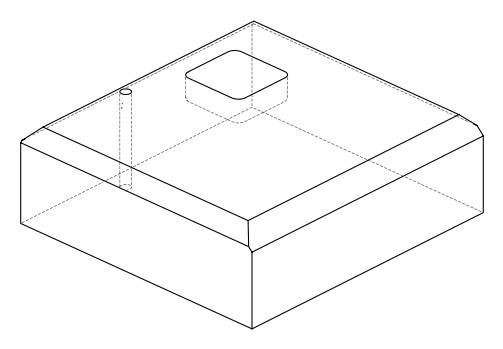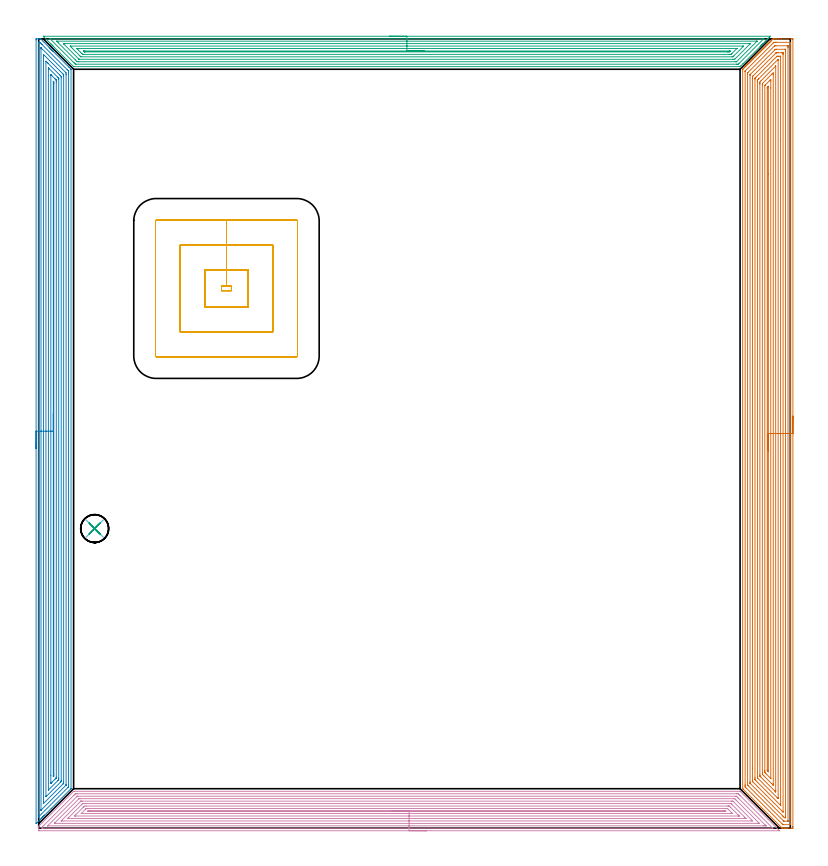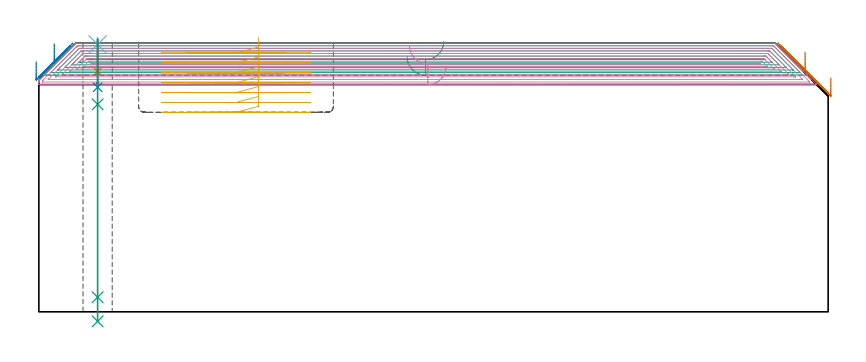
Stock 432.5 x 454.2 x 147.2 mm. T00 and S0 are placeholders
(PLAN: 9 operations, 5 tool changes, 130.7 min)
(1 AREA_MILL | FG_CHAMFER_SURFACE | UGT0205_001 | 38.99 min | 189452 mm3)
(2 AREA_MILL_1 | FG_CHAMFER_SURFACE_1 | UGT0205_001 | 27.98 min | 91527 mm3)
(3 AREA_MILL_2 | FG_CHAMFER_SURFACE_2 | UGT0205_001 | 22.68 min | 60557 mm3)
(4 AREA_MILL_3 | FG_CHAMFER_SURFACE_3 | UGT0205_001 | 29.43 min | 103105 mm3)
(5 MILL_RECTANGULAR_POCKET | POCKET_RECTANGULAR_STRAIGHT | NXT0201_007 | Follow Part, ap 6.25, ae 75% | 10.65 min | 412203 mm3)
(6 SPOT_DRILL | STEP1HOLE | NXT0321_9005460120000 | 0.03 min | 5 mm3)
(7 DRILL_BLIND_HOLE_INTO_CENTER | STEP1HOLE | UGT0301_217 | 0.07 min | 1112 mm3)
(8 DRILL_TO_ENLARGE_BLIND_HOLE | STEP1HOLE | NXT0301_111 | 0.11 min | 3477 mm3)
(9 GUN_DRILL_THROUGH_HOLE | STEP1HOLE | UGT0307_013 | 0.82 min | 24958 mm3)
(TOOL UGT0205_001 | Chamfer Mill 20 x 3 x 45 deg. | D20 FL50 Z2)
(TOOL NXT0201_007 | ENDMILL 25mm [R216.25-25050GCK54P 1620] | D25 R3 FL54 Z5)
(TOOL NXT0321_9005460120000 | NC Spot Drill, 142deg, 12mm, Carbide, Uncoated | D12 PA142 FL30 Z2)
(TOOL UGT0301_217 | Twist Drill 10.4 mm | D10.4 PA118 FL82 Z2)
(TOOL NXT0301_111 | Carbide Drill 16.1mm [860.1-1610-050A1-PM 4234] | D16.1 PA147 FL73 Z2)
(TOOL UGT0307_013 | Gun Drill 16 mm | D16 PA130 FL24 Z1)
(OP 1 AREA_MILL)
G17 G21 G94 G90
T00 M6
G54
G17 G0 G90 X434. Y237.1 S1061 M3
G43 Z157.2 H0
Z128.3
G94 G1 Y237.062 Z127.428 F250.
Y236.948 Z126.564
Y236.759 Z125.712
Y236.497 Z124.88
Y236.163 Z124.074
Y235.76 Z123.3
Y235.292 Z122.564
Y234.76 Z121.872
Y234.171 Z121.229
Y233.528 Z120.64
Y232.836 Z120.109
Y232.1 Z119.64
Y231.326 Z119.237
Y230.52 Z118.903
Y229.688 Z118.641
Y228.836 Z118.452
Y227.972 Z118.338
Y227.1 Z118.3
Y0.901
X433.999 Y0.619 Z118.301
X433.993 Y0.014 Z118.304
X433.991 Y0.007 Z118.305
X433.389 Y0. Z118.907
X430.711 Z121.584
X430.162 Z122.135
X429.818 Z122.478
X429.269 Z123.027
X428.925 Z123.37
X427.826 Y0.001 Z124.473
X427.809 Y0.003 Z124.49
X427.801 Y0.006 Z124.497
X427.776 Y0.023 Z124.522
X427.586 Y0.213 Z124.71
X427.478 Y0.321 Z124.82
X427.264 Y0.535 Z125.035
X405.3 Y22.5 Z146.999
X405.216 Y22.586 Z147.084
X405.104 Y22.705 Z147.19
X405.1 Y22.954 Z147.2
X405.101 Y436.607 Z147.199
X405.1 Y436.641 Z147.198
X405.107 Y436.697 Z147.187
X405.124 Y436.725 Z147.17
X405.136 Y436.738 Z147.16
X405.264 Y436.865 Z147.035
X405.899 Y437.5 Z146.4
X406.009 Y437.61 Z146.287
X406.118 Y437.718 Z146.182
X406.197 Y437.797 Z146.102
X406.306 Y437.908 Z145.99
X406.415 Y438.015 Z145.885
X406.495 Y438.095 Z145.805
X406.604 Y438.206 Z145.692
X406.713 Y438.313 Z145.587
X406.793 Y438.393 Z145.507
X406.901 Y438.503 Z145.395
X407.01 Y438.61 Z145.29
X407.091 Y438.691 Z145.209
X407.199 Y438.801 Z145.097
X407.307 Y438.908 Z144.992
X407.388 Y438.989 Z144.911
X407.497 Y439.098 Z144.799
X407.605 Y439.205 Z144.695
X407.686 Y439.286 Z144.613
X407.794 Y439.396 Z144.502
X407.902 Y439.502 Z144.397
X407.984 Y439.584 Z144.316
X408.092 Y439.694 Z144.204
X408.2 Y439.8 Z144.1
X408.282 Y439.882 Z144.018
X408.389 Y439.991 Z143.907
X408.497 Y440.097 Z143.803
X408.58 Y440.18 Z143.72
X408.687 Y440.289 Z143.609
X408.794 Y440.395 Z143.505
X408.877 Y440.478 Z143.422
X408.985 Y440.587 Z143.311
X409.092 Y440.692 Z143.208
X409.175 Y440.775 Z143.124
X409.282 Y440.884 Z143.014
X409.389 Y440.989 Z142.91
X409.473 Y441.073 Z142.827
X409.58 Y441.182 Z142.716
X409.687 Y441.287 Z142.613
X409.771 Y441.371 Z142.529
X409.878 Y441.479 Z142.418
X409.984 Y441.584 Z142.315
X410.069 Y441.669 Z142.231
X410.175 Y441.777 Z142.121
X410.282 Y441.882 Z142.018
X410.366 Y441.967 Z141.933
X410.473 Y442.075 Z141.823
X410.579 Y442.179 Z141.721
X410.664 Y442.264 Z141.635
X410.77 Y442.372 Z141.526
X410.876 Y442.477 Z141.423
X410.962 Y442.562 Z141.338
X411.068 Y442.67 Z141.228
X411.174 Y442.774 Z141.126
X411.26 Y442.86 Z141.04
X411.366 Y442.967 Z140.93
X411.471 Y443.071 Z140.828
X411.558 Y443.158 Z140.742
X411.663 Y443.265 Z140.633
X411.769 Y443.369 Z140.531
X411.855 Y443.456 Z140.444
X411.961 Y443.563 Z140.335
X412.066 Y443.666 Z140.233
X412.153 Y443.753 Z140.146
X412.258 Y443.86 Z140.038
X412.364 Y443.964 Z139.936
X412.451 Y444.051 Z139.849
X412.556 Y444.158 Z139.74
X412.661 Y444.261 Z139.639
X412.749 Y444.349 Z139.551
X412.854 Y444.456 Z139.442
X412.958 Y444.559 Z139.341
X413.047 Y444.647 Z139.253
X413.151 Y444.753 Z139.145
X413.256 Y444.856 Z139.044
X413.344 Y444.945 Z138.955
X413.449 Y445.051 Z138.847
X413.553 Y445.153 Z138.746
X413.642 Y445.242 Z138.657
X413.747 Y445.348 Z138.55
X413.851 Y445.451 Z138.449
X413.94 Y445.54 Z138.359
X414.044 Y445.646 Z138.252
X414.148 Y445.748 Z138.151
X414.238 Y445.838 Z138.062
X414.342 Y445.944 Z137.954
X414.446 Y446.046 Z137.854
X414.536 Y446.136 Z137.764
X414.639 Y446.241 Z137.657
X414.743 Y446.343 Z137.557
X414.833 Y446.434 Z137.466
X414.937 Y446.539 Z137.359
X415.04 Y446.641 Z137.259
X415.131 Y446.731 Z137.168
X415.235 Y446.836 Z137.061
X415.338 Y446.938 Z136.962
X415.429 Y447.029 Z136.87
X415.532 Y447.134 Z136.764
X415.635 Y447.235 Z136.664
X415.727 Y447.327 Z136.573
X415.83 Y447.432 Z136.466
X415.933 Y447.533 Z136.367
X416.025 Y447.625 Z136.275
X416.127 Y447.729 Z136.169
X416.23 Y447.83 Z136.069
X416.323 Y447.923 Z135.977
X416.425 Y448.027 Z135.871
X416.527 Y448.128 Z135.772
X416.62 Y448.22 Z135.679
X416.723 Y448.325 Z135.573
X416.825 Y448.425 Z135.475
X416.918 Y448.518 Z135.381
X417.02 Y448.622 Z135.276
X417.122 Y448.723 Z135.177
X417.216 Y448.816 Z135.084
X417.318 Y448.92 Z134.978
X417.42 Y449.02 Z134.88
X417.514 Y449.114 Z134.786
X417.616 Y449.217 Z134.681
X417.717 Y449.317 Z134.582
X417.812 Y449.412 Z134.488
X417.913 Y449.515 Z134.383
X418.015 Y449.615 Z134.285
X418.109 Y449.71 Z134.19
X418.211 Y449.813 Z134.085
X418.312 Y449.912 Z133.987
X418.407 Y450.007 Z133.892
X418.508 Y450.11 Z133.788
X418.609 Y450.21 Z133.69
X418.705 Y450.305 Z133.595
X418.806 Y450.408 Z133.49
X418.907 Y450.507 Z133.393
X419.003 Y450.603 Z133.297
X419.104 Y450.705 Z133.192
X419.204 Y450.805 Z133.095
X419.301 Y450.901 Z132.999
X419.401 Y451.003 Z132.895
X419.502 Y451.102 Z132.798
X419.598 Y451.199 Z132.701
X419.699 Y451.301 Z132.597
X419.799 Y451.399 Z132.5
X419.896 Y451.496 Z132.403
X419.996 Y451.598 Z132.3
X420.097 Y451.697 Z132.203
X420.194 Y451.794 Z132.106
X420.294 Y451.896 Z132.002
X420.394 Y451.994 Z131.905
X420.492 Y452.092 Z131.808
X420.592 Y452.193 Z131.704
X420.691 Y452.292 Z131.608
X420.79 Y452.39 Z131.51
X420.889 Y452.491 Z131.407
X420.989 Y452.589 Z131.311
X421.087 Y452.688 Z131.212
X421.187 Y452.789 Z131.109
X421.286 Y452.886 Z131.013
X421.385 Y452.985 Z130.914
X421.484 Y453.086 Z130.812
X421.584 Y453.184 Z130.716
X421.683 Y453.283 Z130.616
X421.782 Y453.384 Z130.514
X422.229 Y453.829 Z130.071
X422.379 Y453.979 Z129.921
X422.579 Y454.177 Z129.719
X422.608 Y454.197 Z129.689
X422.675 Y454.199 Z129.623
X422.71 Y454.2 Z129.589
X422.955 Z129.345
X423.772 Z128.528
X424.461 Z127.835
X425.698 Z126.599
X427.139 Z125.157
X433.389 Z118.908
X433.666 Y454.198 Z118.632
X433.992 Y454.19 Z118.306
X433.999 Y453.864 Z118.299
X434. Y227.1 Z118.3
X432.586 Z119.714
Y2.316
X432.584 Y2.227 Z119.716
X432.58 Y2.048 Z119.72
X432.578 Y2.008 Z119.722
X432.571 Y2.006 Z119.729
X432.547 Y2.003 Z119.753
X432.496 Y2.001 Z119.804
X428.437 Y2. Z123.863
X428.336 Y2.002 Z123.964
X428.286 Y2.006 Z124.014
X428.262 Y2.01 Z124.038
X428.224 Y2.038 Z124.076
X428.032 Y2.222 Z124.268
X427.844 Y2.406 Z124.456
X407.296 Y22.954 Z145.004
X406.604 Y23.658 Z145.696
X406.521 Y23.763 Z145.779
X406.518 Y23.848 Z145.782
X406.516 Y23.936 Z145.784
X406.514 Y24.741 Z145.786
Y24.831
X406.516 Y435.31 Z145.784
X406.517 Y435.511 Z145.783
X406.52 Y435.611 Z145.78
X406.522 Y435.657 Z145.778
X406.565 Y435.713 Z145.735
X406.583 Y435.733 Z145.717
X406.604 Y435.754 Z145.696
X422.675 Y451.825 Z129.625
X422.965 Y452.107 Z129.335
X423.047 Y452.185 Z129.253
X423.169 Y452.193 Z129.131
X423.568 Y452.198 Z128.732
X424.055 Y452.2 Z128.245
X424.461 Z127.839
X432.092 Y452.199 Z120.208
X432.496 Y452.192 Z119.804
X432.553 Y452.19 Z119.747
X432.579 Y452.175 Z119.721
X432.585 Y451.794 Z119.715
X432.586 Y227.1 Z119.714
X431.171 Z121.129
Y4.193
X431.17 Y4.077 Z121.13
X431.167 Y4.021 Z121.133
X431.166 Y4.014 Z121.134
X431.149 Y4.01 Z121.151
X431.095 Y4.005 Z121.205
X430.903 Y4.001 Z121.397
X429.116 Z123.184
X428.925 Y4.004 Z123.375
X428.733 Y4.01 Z123.567
X428.692 Y4.019 Z123.608
X428.666 Y4.041 Z123.634
X428.612 Y4.09 Z123.688
X428.507 Y4.193 Z123.793
X408.389 Y24.311 Z143.911
X407.964 Y24.741 Z144.336
X407.936 Y24.775 Z144.364
X407.933 Y24.8 Z144.367
X407.931 Y24.857 Z144.369
X407.929 Y24.972 Z144.371
Y25.202
X407.93 Y433.926 Z144.37
X407.931 Y434.384 Z144.369
X407.935 Y434.602 Z144.365
X407.936 Y434.625 Z144.364
X407.952 Y434.644 Z144.348
X407.995 Y434.692 Z144.305
X408.119 Y434.819 Z144.181
X423.308 Y450.007 Z128.992
X423.441 Y450.134 Z128.859
X423.484 Y450.173 Z128.816
X423.521 Y450.19 Z128.779
X423.568 Y450.192 Z128.732
X424.269 Y450.199 Z128.031
X430.903 Z121.397
X431.031 Y450.198 Z121.269
X431.134 Y450.193 Z121.166
X431.163 Y450.19 Z121.137
X431.165 Y450.184 Z121.135
X431.168 Y450.161 Z121.132
X431.17 Y450.007 Z121.13
X431.171 Y449.546 Z121.129
Y449.114
Y227.1
X429.757 Z122.543
Y6.873
X429.755 Y6.042 Z122.545
X429.753 Y6.015 Z122.547
X429.751 Y6.01 Z122.549
X429.742 Y6.006 Z122.558
X429.688 Y6.003 Z122.612
X429.579 Z122.721
X429.361 Y6.009 Z122.939
X429.143 Y6.017 Z123.157
X428.925 Y6.231 Z123.375
X428.276 Y6.873 Z124.024
X428.032 Y7.117 Z124.268
X409.515 Y25.635 Z142.785
X409.422 Y25.733 Z142.878
X409.366 Y25.795 Z142.934
X409.349 Y25.821 Z142.951
X409.348 Y25.844 Z142.952
X409.345 Y26.051 Z142.955
X409.343 Y26.468 Z142.957
Y26.528
X409.344 Y433.032 Z142.956
X409.348 Y433.448 Z142.952
X409.351 Y433.551 Z142.949
X409.356 Y433.595 Z142.944
X409.382 Y433.625 Z142.918
X409.48 Y433.728 Z142.82
X409.675 Y433.926 Z142.625
X423.568 Y447.819 Z128.732
X423.77 Y448.018 Z128.53
X423.869 Y448.114 Z128.431
X423.931 Y448.171 Z128.369
X423.971 Y448.19 Z128.329
X424.481 Y448.2 Z127.819
X429.37 Y448.199 Z122.93
X429.583 Y448.198 Z122.717
X429.689 Y448.194 Z122.611
X429.74 Y448.19 Z122.56
X429.751 Y448.182 Z122.549
X429.757 Y447.327 Z122.543
Y227.1
X428.343 Z123.957
X428.342 Y9.553 Z123.958
X428.341 Y9.371 Z123.959
X428.34 Y9.319 Z123.96
X428.337 Y9.281 Z123.963
X428.254 Y9.356 Z124.046
X428.045 Y9.553 Z124.255
X428.032 Y9.566 Z124.268
X411.07 Y26.528 Z141.23
X410.847 Y26.756 Z141.453
X410.793 Y26.813 Z141.507
X410.768 Y26.841 Z141.532
X410.764 Y26.903 Z141.536
X410.761 Y27.11 Z141.539
X410.758 Y27.421 Z141.542
X410.757 Y34.611 Z141.543
X410.758 Y431.556 Z141.542
X410.76 Y432.139 Z141.54
X410.762 Y432.445 Z141.538
X410.765 Y432.548 Z141.535
X410.829 Y432.619 Z141.471
X411.068 Y432.868 Z141.232
X411.149 Y432.951 Z141.151
X424.1 Y445.901 Z128.2
X424.221 Y446.02 Z128.079
X424.319 Y446.113 Z127.981
X424.383 Y446.173 Z127.917
X424.461 Y446.19 Z127.839
X424.698 Y446.196 Z127.602
X425.353 Y446.199 Z126.947
X425.587 Y446.2 Z126.713
X427.373 Z124.927
X428.032 Y446.198 Z124.268
X428.269 Y446.196 Z124.031
X428.326 Y446.19 Z123.974
X428.336 Y446.174 Z123.964
X428.338 Y446.127 Z123.962
X428.342 Y445.54 Z123.958
X428.343 Y445.229 Z123.957
Y227.1
X426.929 Z125.371
Y14.02
X426.927 Y13.339 Z125.373
X426.926 Y13.127 Z125.374
X426.922 Z125.378
X412.627 Y27.421 Z139.673
X412.4 Y27.654 Z139.9
X412.25 Y27.809 Z140.05
X412.178 Y27.896 Z140.122
X412.176 Y27.934 Z140.124
X412.173 Y28.103 Z140.127
X412.172 Y28.315 Z140.128
X412.171 Y28.998 Z140.129
X412.172 Y431.034 Z140.128
X412.174 Y431.246 Z140.126
X412.176 Y431.416 Z140.124
X412.179 Y431.499 Z140.121
X412.191 Y431.532 Z140.109
X412.217 Y431.56 Z140.083
X412.375 Y431.724 Z139.925
X412.787 Y432.139 Z139.513
X424.461 Y443.813 Z127.839
X424.74 Y444.087 Z127.56
X424.821 Y444.162 Z127.479
X424.853 Y444.19 Z127.447
X424.912 Y444.195 Z127.388
X425.353 Y444.199 Z126.947
X425.8 Y444.2 Z126.5
X426.246 Z126.054
X426.695 Y444.198 Z125.605
X426.879 Y444.192 Z125.421
X426.918 Y444.19 Z125.382
X426.922 Y444.124 Z125.378
X426.926 Y443.966 Z125.374
X426.928 Y443.753 Z125.372
X426.929 Y395.827 Z125.371
Y227.1
X425.515 Z126.785
X425.514 Y17.594 Z126.786
X425.513 Y17.435 Z126.787
X425.508 Y17.272 Z126.792
X425.497 Y17.012 Z126.803
X425.353 Y17.151 Z126.947
X424.904 Y17.594 Z127.396
X413.747 Y28.751 Z138.553
X413.633 Y28.867 Z138.667
X413.606 Y28.898 Z138.694
X413.596 Y28.913 Z138.704
X413.592 Y28.941 Z138.708
X413.588 Y29.047 Z138.712
X413.586 Y29.208 Z138.714
X413.585 Y29.369 Z138.715
X413.587 Y429.459 Z138.713
Y429.618
X413.593 Y430.352 Z138.707
X413.604 Y430.495 Z138.696
X413.747 Y430.643 Z138.553
X414.045 Y430.946 Z138.255
X414.343 Y431.246 Z137.957
X425.064 Y441.967 Z127.236
X425.21 Y442.11 Z127.09
X425.259 Y442.155 Z127.041
X425.298 Y442.189 Z127.002
X425.353 Y442.193 Z126.947
X425.431 Y442.195 Z126.869
X425.493 Y442.192 Z126.807
X425.507 Y442.19 Z126.793
X425.509 Y442.172 Z126.791
X425.512 Y442.128 Z126.788
X425.514 Y441.967 Z126.786
X425.515 Y441.805 Z126.785
Y227.1
X424.1 Z128.2
Y21.528
X424.099 Y21.168 Z128.201
X424.096 Y20.892 Z128.204
X424.094 Y20.867 Z128.206
X424.093 Y20.866 Z128.207
X424.071 Y20.884 Z128.229
X423.973 Y20.977 Z128.327
X423.779 Y21.168 Z128.521
X423.568 Y21.379 Z128.732
X415.532 Y29.415 Z136.768
X415.191 Y29.762 Z137.109
X415.021 Y29.937 Z137.279
X415.006 Y29.957 Z137.294
X415.004 Y29.98 Z137.296
X415.001 Y30.026 Z137.299
X415. Y30.102 Z137.3
Y30.635
X415.001 Y428.204 Z137.299
X415.002 Y428.565 Z137.298
X415.006 Y429.092 Z137.294
X415.012 Y429.459 Z137.288
X415.715 Y430.169 Z136.585
X424.019 Y438.472 Z128.281
X424.058 Y438.509 Z128.242
X424.084 Y438.529 Z128.216
X424.095 Y438.536 Z128.205
X424.096 Y438.53 Z128.204
X424.099 Y438.476 Z128.201
X424.1 Y438.393 Z128.2
Y438.15
Y227.1
X422.686 Z129.614
Y25.635
X422.682 Y24.741 Z129.618
X422.68 Y24.736 Z129.62
X422.675 Y24.732 Z129.625
X422.659 Y24.741 Z129.641
X421.782 Y25.614 Z130.518
X417.294 Y30.102 Z135.006
X416.425 Y30.983 Z135.875
X416.418 Y30.995 Z135.882
X416.416 Y31.004 Z135.884
X416.414 Y31.889 Z135.886
X416.415 Y427.682 Z135.885
X416.425 Y428.417 Z135.875
X416.496 Y428.494 Z135.804
X416.563 Y428.565 Z135.737
X421.922 Y433.926 Z130.378
X422.301 Y434.3 Z129.999
X422.675 Y434.667 Z129.625
X422.686 Y433.915 Z129.614
Y227.1
X421.272 Z131.028
Y28.826
X421.271 Y28.698 Z131.029
X421.268 Y28.597 Z131.032
X421.267 Y28.593 Z131.033
X421.26 Y28.597 Z131.04
X421.214 Y28.636 Z131.086
X421.142 Y28.706 Z131.158
X418.85 Y30.995 Z133.45
X418.211 Y31.636 Z134.089
X417.961 Y31.889 Z134.339
X417.877 Y31.981 Z134.423
X417.835 Y32.037 Z134.465
X417.833 Y32.081 Z134.467
X417.83 Y32.269 Z134.47
X417.828 Y32.782 Z134.472
Y33.165
X417.829 Y427.16 Z134.471
X417.831 Y427.288 Z134.469
X417.834 Y427.352 Z134.466
X417.836 Y427.379 Z134.464
X418.164 Y427.719 Z134.136
X420.798 Y430.352 Z131.502
X420.845 Y430.396 Z131.455
X420.889 Y430.433 Z131.411
X421.265 Y430.719 Z131.035
X421.269 Y430.352 Z131.031
X421.271 Y429.97 Z131.029
X421.272 Y425.92 Z131.028
Y227.1
X419.858 Z132.442
X419.857 Y32.782 Z132.443
X419.855 Y32.534 Z132.445
X419.853 Y32.474 Z132.447
X419.852 Y32.458 Z132.448
X419.838 Y32.469 Z132.462
X419.78 Y32.522 Z132.52
X419.514 Y32.782 Z132.786
X419.407 Y32.892 Z132.893
X419.283 Y33.024 Z133.017
X419.249 Y33.064 Z133.051
X419.247 Y33.081 Z133.053
X419.245 Y33.122 Z133.055
X419.242 Y33.463 Z133.058
Y33.537
X419.243 Y425.885 Z133.057
X419.244 Y425.985 Z133.056
X419.25 Y426.311 Z133.05
X419.254 Y426.347 Z133.046
X419.28 Y426.377 Z133.02
X419.325 Y426.427 Z132.975
X419.389 Y426.493 Z132.911
X419.674 Y426.779 Z132.626
X419.727 Y426.83 Z132.573
X419.839 Y426.936 Z132.461
X419.847 Y426.941 Z132.453
X419.851 Y426.924 Z132.449
X419.855 Y426.779 Z132.445
X419.857 Y426.585 Z132.443
X419.858 Y376.293 Z132.442
Y227.1
Y226.228 Z132.48
Y225.364 Z132.594
Y224.512 Z132.783
Y223.68 Z133.045
Y222.874 Z133.379
Y222.1 Z133.782
Y221.364 Z134.251
Y220.672 Z134.782
Y220.029 Z135.371
Y219.44 Z136.014
Y218.908 Z136.706
Y218.44 Z137.442
Y218.037 Z138.216
Y217.703 Z139.022
Y217.441 Z139.854
Y217.252 Z140.706
Y217.138 Z141.571
Y217.1 Z142.442
G0 Z157.2
M5
M2
(OP 2 AREA_MILL_1)
G17 G21 G94 G90
T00 M6
G54
G17 G0 G90 X-1.5 Y218.4 S1061 M3
G43 Z157.2 H0
Z137.1
G94 G1 Y218.438 Z136.228 F250.
Y218.552 Z135.364
Y218.741 Z134.512
Y219.003 Z133.68
Y219.337 Z132.874
Y219.74 Z132.1
Y220.208 Z131.364
Y220.74 Z130.672
Y221.329 Z130.029
Y221.972 Z129.44
Y222.664 Z128.908
Y223.4 Z128.44
Y224.174 Z128.037
Y224.98 Z127.703
Y225.812 Z127.441
Y226.664 Z127.252
Y227.528 Z127.138
Y228.4 Z127.1
Y453.579
X-1.498 Y453.825 Z127.102
X-1.491 Y454.197 Z127.105
X-1.444 Y454.2 Z127.152
X-0.226 Z128.369
X0.726 Z129.326
X1.091 Y454.196 Z129.69
X1.098 Y454.194 Z129.697
X1.124 Y454.175 Z129.723
X1.2 Y454.101 Z129.799
X2.615 Y452.685 Z131.214
X5.991 Y449.309 Z134.591
X6.19 Y449.111 Z134.788
X6.356 Y448.947 Z134.951
X6.516 Y448.785 Z135.114
X6.637 Y448.664 Z135.235
X6.795 Y448.508 Z135.39
X6.947 Y448.354 Z135.545
X7.084 Y448.218 Z135.681
X7.234 Y448.069 Z135.829
X7.378 Y447.923 Z135.976
X7.53 Y447.771 Z136.128
X7.672 Y447.63 Z136.268
X7.809 Y447.492 Z136.407
X7.977 Y447.324 Z136.575
X8.111 Y447.191 Z136.707
X8.241 Y447.061 Z136.838
X17.326 Y437.975 Z145.924
X18.253 Y437.048 Z146.851
X18.535 Y436.764 Z147.132
X18.596 Y436.694 Z147.189
X18.6 Y436.601 Z147.2
Y22.88
X18.599 Y22.706 Z147.187
X18.338 Y22.437 Z146.936
X7.164 Y11.263 Z135.762
X3.421 Y7.52 Z132.019
X3.285 Y7.383 Z131.88
X3.143 Y7.242 Z131.741
X2.99 Y7.089 Z131.588
X2.846 Y6.944 Z131.441
X2.696 Y6.795 Z131.294
X2.559 Y6.658 Z131.157
X2.407 Y6.505 Z131.002
X2.25 Y6.349 Z130.847
X2.128 Y6.227 Z130.726
X1.968 Y6.066 Z130.563
X1.803 Y5.902 Z130.401
X1.53 Y5.629 Z130.128
X1.357 Y5.455 Z129.953
X0.791 Y4.891 Z129.391
X0.463 Y4.561 Z129.059
X-0.154 Y3.946 Z128.445
X-0.878 Y3.221 Z127.72
X-1.092 Y3.008 Z127.508
X-1.143 Y2.957 Z127.457
X-1.329 Y2.774 Z127.271
X-1.493 Y2.619 Z127.106
X-1.5 Y2.774 Z127.1
Y228.4
X-0.086 Z128.514
X-0.085 Y451.649 Z128.515
X-0.079 Y452.183 Z128.521
X-0.059 Y452.19 Z128.541
X0.011 Y452.195 Z128.611
X0.118 Y452.198 Z128.718
X0.253 Z128.853
X0.652 Y452.189 Z129.252
X1.056 Y451.792 Z129.656
X1.53 Y451.32 Z130.13
X1.952 Y450.898 Z130.552
X16.448 Y436.402 Z145.048
X17.134 Y435.708 Z145.734
X17.179 Y435.656 Z145.779
X17.181 Y435.613 Z145.781
X17.184 Y435.52 Z145.784
X17.185 Y435.332 Z145.785
X17.186 Y434.956 Z145.786
X17.185 Y24.667 Z145.785
X17.181 Y23.92 Z145.781
X17.179 Y23.773 Z145.779
X17.171 Y23.732 Z145.771
X17.133 Y23.69 Z145.733
X17.065 Y23.618 Z145.665
X16.962 Y23.512 Z145.562
X16.832 Y23.382 Z145.432
X0.091 Y6.642 Z128.691
X0.007 Y6.559 Z128.607
X-0.075 Y6.482 Z128.525
X-0.078 Z128.522
X-0.08 Y6.487 Z128.52
X-0.083 Y6.541 Z128.517
X-0.085 Y6.653 Z128.515
X-0.086 Y228.4 Z128.514
X1.328 Z129.928
X1.329 Y448.422 Z129.929
X1.331 Y448.627 Z129.931
X1.335 Y449.035 Z129.935
X1.339 Y449.053 Z129.939
X1.349 Y449.045 Z129.949
X1.381 Y449.017 Z129.981
X1.438 Y448.962 Z130.038
X1.53 Y448.871 Z130.13
X15.586 Y434.814 Z144.186
X15.764 Y434.617 Z144.364
X15.77 Y433.921 Z144.37
X15.771 Y433.716 Z144.371
Y25.011
X15.77 Y24.839 Z144.37
X15.767 Y24.797 Z144.367
X15.765 Y24.779 Z144.365
X15.751 Y24.762 Z144.351
X15.667 Y24.667 Z144.267
X1.451 Y10.45 Z130.051
X1.369 Y10.37 Z129.969
X1.351 Y10.358 Z129.951
X1.335 Y10.349 Z129.935
X1.332 Y10.37 Z129.932
X1.33 Y10.397 Z129.93
X1.329 Y10.574 Z129.929
X1.328 Y228.4 Z129.928
X2.743 Z131.343
Y444.301
X2.745 Y444.643 Z131.345
X2.75 Y445.188 Z131.35
X3.285 Y444.666 Z131.885
X3.308 Y444.643 Z131.908
X13.815 Y434.136 Z142.415
X14.029 Y433.921 Z142.629
X14.25 Y433.689 Z142.85
X14.35 Y433.571 Z142.95
X14.353 Y433.506 Z142.953
X14.356 Y433.37 Z142.956
X14.357 Y433.027 Z142.957
Y432.475
Y26.796
X14.356 Y26.454 Z142.956
X14.353 Y25.906 Z142.953
X14.35 Y25.821 Z142.95
X14.303 Y25.764 Z142.903
X14.11 Y25.56 Z142.71
X13.962 Y25.411 Z142.562
X13.815 Y25.264 Z142.415
X2.826 Y14.276 Z131.426
X2.785 Y14.238 Z131.385
X2.755 Y14.214 Z131.355
X2.75 Y14.213 Z131.35
X2.747 Y14.233 Z131.347
X2.744 Y14.332 Z131.344
X2.743 Y14.496 Z131.343
Y14.837
Y228.4
X4.157 Z132.757
Y441.069
X4.162 Y441.328 Z132.762
X4.429 Y441.069 Z133.029
X5.04 Y440.462 Z133.64
X5.327 Y440.175 Z133.927
X12.06 Y433.441 Z140.66
X12.473 Y433.027 Z141.073
X12.938 Y432.552 Z141.538
X12.943 Y432.128 Z141.543
Y27.347
X12.938 Y26.848 Z141.538
X12.746 Y26.649 Z141.346
X12.555 Y26.454 Z141.155
X4.513 Y18.412 Z133.113
X4.334 Y18.237 Z132.934
X4.162 Y18.072 Z132.762
X4.157 Y18.417 Z132.757
Y228.4
X5.571 Z134.171
Y436.954
X5.573 Y437.306 Z134.173
X5.575 Y437.407 Z134.175
X5.577 Y437.454 Z134.177
X5.603 Y437.438 Z134.203
X5.742 Y437.305 Z134.342
X5.917 Y437.134 Z134.517
X10.919 Y432.133 Z139.519
X11.183 Y431.866 Z139.783
X11.49 Y431.55 Z140.09
X11.522 Y431.509 Z140.122
X11.525 Y431.451 Z140.125
X11.528 Y431.357 Z140.128
X11.529 Y431.24 Z140.129
Y430.887
X11.528 Y28.783 Z140.128
X11.526 Y28.241 Z140.126
X11.523 Y27.895 Z140.123
X11.183 Y27.534 Z139.783
X11.092 Y27.44 Z139.692
X11. Y27.347 Z139.6
X5.613 Y21.962 Z134.213
X5.59 Y21.943 Z134.19
X5.578 Y21.938 Z134.178
X5.576 Y21.941 Z134.176
X5.572 Y21.964 Z134.172
X5.571 Y21.986 Z134.171
Y22.039
Y228.4
X6.985 Z135.585
X6.986 Y433.027 Z135.586
X6.988 Y433.57 Z135.588
X6.99 Y433.599 Z135.59
Y433.6
X7.004 Y433.59 Z135.604
X7.085 Y433.515 Z135.685
X7.246 Y433.357 Z135.846
X7.576 Y433.027 Z136.176
X9.428 Y431.175 Z138.028
X9.837 Y430.763 Z138.437
X10.044 Y430.551 Z138.644
X10.094 Y430.497 Z138.694
X10.108 Y430.472 Z138.708
X10.11 Y430.445 Z138.71
X10.112 Y430.346 Z138.712
X10.115 Y429.647 Z138.715
Y429.453
X10.114 Y29.329 Z138.714
X10.113 Y29.134 Z138.713
X10.109 Y28.96 Z138.709
X10.108 Y28.921 Z138.708
X10.082 Y28.89 Z138.682
X10.029 Y28.831 Z138.629
X9.878 Y28.676 Z138.478
X9.444 Y28.241 Z138.044
X7.665 Y26.462 Z136.265
X7.221 Y26.02 Z135.821
X7.146 Y25.948 Z135.746
X7.056 Y25.866 Z135.656
X6.992 Y25.812 Z135.592
X6.99 Y25.918 Z135.59
X6.986 Y26.259 Z135.586
X6.985 Y30.171 Z135.585
Y228.4
X8.4 Z137.
Y428.712
X8.403 Y429.453 Z137.003
X8.405 Y429.6 Z137.005
X8.411 Y429.731 Z137.011
X8.55 Y429.596 Z137.15
X8.693 Y429.453 Z137.293
X8.696 Y429.304 Z137.296
X8.7 Y428.559 Z137.3
Y428.406
Y30.769
X8.694 Y30.028 Z137.294
X8.693 Y29.956 Z137.293
X8.659 Y29.917 Z137.259
X8.55 Y29.802 Z137.15
X8.434 Y29.69 Z137.034
X8.41 Y29.668 Z137.01
X8.406 Y29.693 Z137.006
X8.403 Y29.773 Z137.003
X8.401 Y29.875 Z137.001
X8.4 Y30.028 Z137.
X8.399 Y30.181 Z136.999
X8.4 Y228.4 Z137.
Y229.272 Z137.038
Y230.136 Z137.151
Y230.988 Z137.34
Y231.82 Z137.603
Y232.626 Z137.936
Y233.4 Z138.339
Y234.136 Z138.808
Y234.828 Z139.339
Y235.471 Z139.928
Y236.06 Z140.572
Y236.592 Z141.264
Y237.06 Z142.
Y237.463 Z142.773
Y237.797 Z143.579
Y238.059 Z144.411
Y238.248 Z145.263
Y238.362 Z146.128
Y238.4 Z147.
G0 Z157.2
M5
M2
(OP 3 AREA_MILL_2)
G17 G21 G94 G90
T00 M6
G54
G17 G0 G90 X201.85 Y455.7 S1061 M3
G43 Z157.2 H0
Z139.7
G94 G1 X201.888 Z138.828 F250.
X202.002 Z137.964
X202.191 Z137.112
X202.453 Z136.28
X202.787 Z135.474
X203.19 Z134.7
X203.658 Z133.964
X204.189 Z133.272
X204.779 Z132.629
X205.422 Z132.04
X206.114 Z131.508
X206.85 Z131.04
X207.624 Z130.637
X208.43 Z130.303
X209.262 Z130.041
X210.113 Z129.852
X210.978 Z129.738
X211.85 Z129.7
X421.076 Y455.699 Z129.699
X421.083 Y455.695 Z129.704
X421.076 Y455.678 Z129.72
X421.008 Y455.608 Z129.791
X420.457 Y455.057 Z130.343
X420.256 Y454.854 Z130.542
X419.621 Y454.221 Z131.178
X419.586 Y454.186 Z131.213
X419.378 Y453.976 Z131.42
X418.786 Y453.386 Z132.014
X418.693 Y453.292 Z132.106
X418.5 Y453.098 Z132.298
X417.951 Y452.55 Z132.849
X417.621 Y452.219 Z133.177
X417.115 Y451.715 Z133.685
X416.906 Y451.505 Z133.893
X416.744 Y451.341 Z134.054
X416.584 Y451.183 Z134.215
X416.459 Y451.058 Z134.34
X416.305 Y450.902 Z134.493
X416.153 Y450.751 Z134.646
X416.012 Y450.611 Z134.786
X415.865 Y450.463 Z134.932
X415.721 Y450.32 Z135.078
X415.566 Y450.165 Z135.233
X415.426 Y450.024 Z135.372
X415.289 Y449.888 Z135.51
X415.119 Y449.718 Z135.68
X405.325 Y439.924 Z145.474
X403.95 Y438.549 Z146.849
X403.665 Y438.266 Z147.131
X403.595 Y438.204 Z147.189
X403.504 Y438.2 Z147.2
X20.196
X20.106 Y438.204 Z147.189
X20.031 Y438.267 Z147.129
X14.863 Y443.437 Z141.963
X8.411 Y449.888 Z135.51
X8.274 Y450.024 Z135.372
X8.134 Y450.165 Z135.233
X7.979 Y450.32 Z135.078
X7.835 Y450.463 Z134.932
X7.687 Y450.612 Z134.786
X7.548 Y450.751 Z134.646
X7.395 Y450.902 Z134.493
X7.241 Y451.058 Z134.34
X7.116 Y451.183 Z134.215
X6.956 Y451.341 Z134.054
X6.794 Y451.505 Z133.893
X6.684 Y451.615 Z133.783
X2.986 Y455.314 Z130.086
X2.773 Y455.53 Z129.87
X2.619 Y455.693 Z129.706
X2.773 Y455.7 Z129.7
X211.85
Y454.286 Z131.114
X416.906 Y454.285 Z131.115
X417.039
X417.16 Y454.281 Z131.119
X417.211 Y454.279 Z131.121
Y454.272 Z131.128
X417.135 Y454.19 Z131.21
X417.005 Y454.056 Z131.344
X416.906 Y453.956 Z131.444
X402.964 Y440.015 Z145.385
X402.61 Y439.665 Z145.735
X402.569 Y439.63 Z145.77
X402.542 Y439.621 Z145.779
X402.474 Y439.619 Z145.781
X401.717 Y439.615 Z145.785
X401.585 Y439.614 Z145.786
X21.471 Y439.615 Z145.785
X21.28 Y439.616 Z145.784
X21.186 Y439.619 Z145.781
X21.143 Y439.621 Z145.779
X21.09 Y439.667 Z145.733
X20.387 Y440.363 Z145.037
X20.196 Y440.553 Z144.847
X6.548 Y454.202 Z131.198
X6.501 Y454.251 Z131.149
X6.482 Y454.274 Z131.126
X6.48 Y454.281 Z131.119
X6.482 Y454.282 Z131.118
X6.543 Y454.284 Z131.116
X6.794 Y454.286 Z131.114
X6.925
X211.85
Y452.872 Z132.528
X413.116 Y452.871 Z132.529
X413.193 Y452.87 Z132.53
X413.332 Y452.866 Z132.534
X413.351 Y452.864 Z132.536
X413.343 Y452.849 Z132.551
X413.332 Y452.833 Z132.567
X413.245 Y452.744 Z132.656
X413.16 Y452.659 Z132.741
X401.717 Y441.216 Z144.184
X401.537 Y441.048 Z144.352
X401.502 Y441.035 Z144.365
X401.462 Y441.033 Z144.367
X401.378 Y441.03 Z144.37
X401.04 Y441.029 Z144.371
X400.823 Y441.028 Z144.372
X23.093 Y441.029 Z144.371
X22.877 Y441.03 Z144.37
X22.193 Y441.035 Z144.365
X21.983 Y441.218 Z144.182
X21.959 Y441.241 Z144.159
X21.09 Y442.109 Z143.291
X11.261 Y451.938 Z133.462
X10.544 Y452.659 Z132.741
X10.368 Y452.84 Z132.56
X10.357 Y452.865 Z132.535
X10.368 Y452.866 Z132.534
X11.045 Y452.871 Z132.529
X211.85 Y452.872 Z132.528
Y451.457 Z133.943
X409.194
X409.367 Y451.454 Z133.946
X409.479 Y451.45 Z133.95
X409.489 Y451.448 Z133.952
X409.481 Y451.437 Z133.963
X409.456 Y451.407 Z133.993
X409.419 Y451.368 Z134.032
X409.352 Y451.301 Z134.099
X400.937 Y442.886 Z142.514
X400.823 Y442.773 Z142.627
X400.488 Y442.449 Z142.951
X399.93 Y442.445 Z142.955
X399.6 Y442.443 Z142.957
X23.441
X23.3 Y442.444 Z142.956
X23.231 Y442.447 Z142.953
X23.217 Y442.449 Z142.951
X23.187 Y442.474 Z142.926
X23.115 Y442.54 Z142.86
X22.877 Y442.772 Z142.628
X14.661 Y450.988 Z134.412
X14.5 Y451.153 Z134.247
X14.217 Y451.444 Z133.956
X14.277 Y451.451 Z133.949
X14.835 Y451.455 Z133.945
X15.165 Y451.457 Z133.943
X211.85
Y450.043 Z135.357
X405.271
X405.291 Y450.042 Z135.358
X405.614 Y450.024 Z135.376
X405.457 Y449.86 Z135.54
X405.291 Y449.689 Z135.711
X399.93 Y444.328 Z141.072
X399.7 Y444.102 Z141.298
X399.466 Y443.876 Z141.524
X399.055 Y443.858 Z141.542
X399.036 Y443.857 Z141.543
X24.664 Y443.858 Z141.542
X24.234 Y443.876 Z141.524
X23.77 Y444.33 Z141.07
X21.09 Y447.008 Z138.392
X19.303 Y448.795 Z136.605
X18.953 Y449.146 Z136.254
X18.409 Y449.691 Z135.709
X18.086 Y450.024 Z135.376
X18.391 Y450.042 Z135.358
X18.409 Y450.043 Z135.357
X211.85
Y448.629 Z136.771
X401.664 Y448.628 Z136.772
X401.717 Y448.627 Z136.773
X401.738 Y448.626 Z136.774
X401.754 Y448.623 Z136.777
X401.75 Y448.609 Z136.791
X401.737 Y448.589 Z136.811
X401.717 Y448.565 Z136.835
X398.909 Y445.757 Z139.643
X398.783 Y445.633 Z139.767
X398.461 Y445.32 Z140.08
X398.414 Y445.278 Z140.122
X398.326 Y445.276 Z140.124
X398.143 Y445.273 Z140.127
X397.617 Y445.271 Z140.129
X397.249
X25.925
X25.557 Y445.272 Z140.128
X25.435 Y445.274 Z140.126
X25.337 Y445.277 Z140.123
X25.279 Y445.281 Z140.119
X25.24 Y445.318 Z140.082
X24.917 Y445.633 Z139.767
X24.664 Y445.884 Z139.516
X24.037 Y446.511 Z138.889
X22.877 Y447.671 Z137.729
X22.283 Y448.267 Z137.133
X21.983 Y448.574 Z136.826
X21.948 Y448.622 Z136.778
X21.983 Y448.623 Z136.777
X22.51 Y448.628 Z136.772
X22.877 Y448.629 Z136.771
X23.402
X211.85
Y447.215 Z138.185
X397.249 Y447.214 Z138.186
X397.428 Y447.213 Z138.187
X397.793 Y447.208 Z138.192
X397.892 Y447.2 Z138.2
X397.828 Y447.131 Z138.269
X397.747 Y447.046 Z138.354
X397.674 Y446.972 Z138.428
X397.517 Y446.818 Z138.582
X397.447 Y446.753 Z138.647
X397.379 Y446.692 Z138.708
X397.249 Y446.689 Z138.711
X397.07 Y446.687 Z138.713
X396.533 Y446.685 Z138.715
X396.356
X26.989 Y446.686 Z138.714
X26.451 Y446.691 Z138.709
X26.363 Y446.692 Z138.708
X26.304 Y446.705 Z138.695
X26.253 Y446.753 Z138.647
X26.05 Y446.952 Z138.448
X25.855 Y447.149 Z138.251
X25.811 Y447.198 Z138.202
X25.804 Y447.208 Z138.192
X25.823 Y447.21 Z138.19
X25.912 Y447.212 Z138.188
X26.451 Y447.214 Z138.186
X26.628 Y447.215 Z138.185
X211.85
X212.721 Z138.223
X213.586 Z138.337
X214.438 Z138.526
X215.27 Z138.788
X216.076 Z139.122
X216.85 Z139.525
X217.586 Z139.994
X218.278 Z140.525
X218.921 Z141.114
X219.51 Z141.757
X220.041 Z142.45
X220.51 Z143.185
X220.913 Z143.959
X221.247 Z144.765
X221.509 Z145.597
X221.698 Z146.449
X221.812 Z147.314
X221.85 Z148.185
G0 Z157.2
M5
M2
(OP 4 AREA_MILL_3)
G17 G21 G94 G90
T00 M6
G54
G17 G0 G90 X223.15 Y-1.5 S1061 M3
G43 Z157.2 H0
Z134.5
G94 G1 X223.112 Z133.628 F250.
X222.998 Z132.764
X222.809 Z131.912
X222.547 Z131.08
X222.213 Z130.274
X221.81 Z129.5
X221.342 Z128.764
X220.81 Z128.072
X220.221 Z127.429
X219.578 Z126.84
X218.886 Z126.308
X218.15 Z125.84
X217.376 Z125.437
X216.57 Z125.103
X215.738 Z124.841
X214.886 Z124.652
X214.022 Z124.538
X213.15 Z124.5
X0.478 Y-1.499 Z124.501
X0.167 Y-1.496 Z124.504
X0.002 Y-1.491 Z124.505
X0. Y-0.316 Z125.68
Y0.018 Z126.013
Y0.858 Z126.857
Y0.885 Z126.884
X0.001 Y1.093 Z127.09
X0.018 Y1.119 Z127.117
X19.921 Y21.023 Z147.02
X19.995 Y21.095 Z147.093
X20.105 Y21.197 Z147.189
X20.26 Y21.2 Z147.2
X403.361
X403.595 Y21.198 Z147.187
X403.758 Y21.042 Z147.042
X425.984 Y-1.184 Z124.815
X426.124 Y-1.323 Z124.674
X426.282 Y-1.484 Z124.513
X426.283 Y-1.495 Z124.504
X426.282 Y-1.499 Z124.499
X213.15 Y-1.5 Z124.5
Y-0.086 Z125.914
X2.295 Y-0.085 Z125.915
X2.088 Y-0.083 Z125.917
X2.03 Y-0.08 Z125.92
X2.008 Y-0.077 Z125.923
X2.006 Y-0.073 Z125.927
X2.002 Y-0.039 Z125.961
X2.001 Y0.018 Z126.018
X2.007 Y0.411 Z126.411
X2.02 Y0.658 Z126.658
X2.264 Y0.912 Z126.912
X2.331 Y0.981 Z126.981
X20.26 Y18.91 Z144.91
X20.646 Y19.295 Z145.295
X21.038 Y19.682 Z145.682
X21.098 Y19.737 Z145.737
X21.153 Y19.779 Z145.779
X21.942 Y19.785 Z145.785
X22.046
X401.575 Y19.786 Z145.786
X402.367 Y19.783 Z145.783
X402.468 Y19.78 Z145.78
X402.563 Y19.775 Z145.775
X402.66 Y19.682 Z145.682
X403.361 Y18.989 Z144.989
X403.562 Y18.788 Z144.788
X422.115 Y0.235 Z126.235
X422.329 Y0.018 Z126.018
X422.399 Y-0.057 Z125.943
X422.415 Y-0.076 Z125.924
X422.39 Y-0.079 Z125.921
X422.322 Y-0.083 Z125.917
X422.218 Y-0.085 Z125.915
X213.15 Y-0.086 Z125.914
Y1.328 Z127.328
X5.316 Y1.329 Z127.329
X5.238 Y1.331 Z127.331
X5.153 Y1.335 Z127.335
X5.148 Y1.337 Z127.337
X5.156 Y1.349 Z127.349
X5.181 Y1.378 Z127.378
X5.342 Y1.542 Z127.542
X21.87 Y18.07 Z144.07
X22.046 Y18.244 Z144.244
X22.161 Y18.35 Z144.35
X22.18 Y18.365 Z144.365
X22.202 Y18.367 Z144.367
X22.254 Y18.369 Z144.369
X22.462 Y18.371 Z144.371
X401.099
X401.337 Y18.369 Z144.369
X401.456 Y18.367 Z144.367
X401.511 Y18.365 Z144.365
X401.575 Y18.315 Z144.315
X402.003 Y17.894 Z143.894
X402.468 Y17.432 Z143.432
X402.901 Y17. Z143.
X418.094 Y1.806 Z127.806
X418.543 Y1.354 Z127.354
X418.553 Y1.336 Z127.336
X418.543 Y1.334 Z127.334
X418.125 Y1.33 Z127.33
X417.65 Y1.329 Z127.329
X417.233 Y1.328 Z127.328
X213.15
Y2.743 Z128.743
X9.5
X9.167 Y2.747 Z128.747
X9.017 Y2.749 Z128.749
X9.049 Y2.788 Z128.788
X9.248 Y2.995 Z128.995
X9.452 Y3.203 Z129.203
X9.543 Y3.295 Z129.295
X22.939 Y16.689 Z142.689
X23.097 Y16.842 Z142.842
X23.204 Y16.944 Z142.944
X23.407 Y16.95 Z142.95
X23.832 Y16.957 Z142.957
X23.875
X399.833
X400.257 Y16.953 Z142.953
X400.465 Y16.95 Z142.95
X400.682 Y16.758 Z142.758
X401.343 Y16.107 Z142.107
X401.575 Y15.876 Z141.876
X414.078 Y3.374 Z129.374
X414.603 Y2.845 Z128.845
X414.656 Y2.788 Z128.788
X414.686 Y2.754 Z128.754
X414.665 Y2.75 Z128.75
X414.47 Y2.746 Z128.746
X414.078 Y2.743 Z128.743
X414.035
X213.15
Y4.157 Z130.157
X13.445
X13.283 Y4.158 Z130.158
X13.115 Y4.16 Z130.16
X12.897 Y4.164 Z130.164
X13.018 Y4.307 Z130.307
X13.115 Y4.416 Z130.416
X23.911 Y15.213 Z141.213
X24.186 Y15.482 Z141.482
X24.23 Y15.522 Z141.522
X24.249 Y15.536 Z141.536
X24.285 Y15.538 Z141.538
X24.396 Y15.541 Z141.541
X24.725 Y15.543 Z141.543
X25.288
X398.567
X398.896 Y15.542 Z141.542
X399.226 Y15.539 Z141.539
X399.441 Y15.536 Z141.536
X399.558 Y15.432 Z141.432
X399.789 Y15.213 Z141.213
X410.506 Y4.496 Z130.496
X410.828 Y4.164 Z130.164
X410.506 Y4.161 Z130.161
X409.942 Y4.158 Z130.158
X213.15 Y4.157 Z130.157
Y5.571 Z131.571
X16.972 Y5.572 Z131.572
X16.858 Y5.574 Z131.574
X16.752 Y5.578 Z131.578
X16.738 Y5.579 Z131.579
X16.746 Y5.59 Z131.59
X16.777 Y5.625 Z131.625
X16.935 Y5.787 Z131.787
X17.055 Y5.907 Z131.907
X24.725 Y13.577 Z139.577
X25.099 Y13.944 Z139.944
X25.275 Y14.115 Z140.115
X25.618 Y14.124 Z140.124
X25.81 Y14.127 Z140.127
X26.511 Y14.129 Z140.129
X26.701
X398.003 Y14.128 Z140.128
X398.195 Y14.127 Z140.127
X398.368 Y14.124 Z140.124
X398.408 Y14.122 Z140.122
X398.504 Y14.036 Z140.036
X398.662 Y13.885 Z139.885
X398.896 Y13.656 Z139.656
X406.278 Y6.275 Z132.275
X406.933 Y5.617 Z131.617
X406.96 Y5.586 Z131.586
X406.964 Y5.579 Z131.579
X406.933 Y5.578 Z131.578
X406.741 Y5.574 Z131.574
X406.04 Y5.571 Z131.571
X405.85
X213.15
Y6.985 Z132.985
X21.153 Y6.986 Z132.986
X20.969 Y6.988 Z132.988
X20.621 Y6.992 Z132.992
X20.777 Y7.169 Z133.169
X20.962 Y7.36 Z133.36
X21.153 Y7.555 Z133.555
X25.618 Y12.02 Z138.02
X25.875 Y12.274 Z138.274
X26.141 Y12.531 Z138.531
X26.334 Y12.709 Z138.709
X27.404 Y12.714 Z138.714
X396.217 Y12.715 Z138.715
X396.928 Y12.714 Z138.714
X397.11 Y12.711 Z138.711
X397.293 Y12.708 Z138.708
X397.393 Y12.698 Z138.698
X397.451 Y12.644 Z138.644
X397.568 Y12.531 Z138.531
X398.003 Y12.1 Z138.1
X398.234 Y11.869 Z137.869
X402.468 Y7.634 Z133.634
X402.931 Y7.169 Z133.169
X403.083 Y7.01 Z133.01
X403.098 Y6.993 Z132.993
X403.054 Y6.99 Z132.99
X402.957 Y6.987 Z132.987
X402.835 Y6.986 Z132.986
X402.651 Y6.985 Z132.985
X213.15
Y8.4 Z134.4
X24.602
X24.528 Y8.403 Z134.403
X24.476 Y8.406 Z134.406
X24.468 Y8.41 Z134.41
X24.489 Y8.435 Z134.435
X24.577 Y8.528 Z134.528
X26.79 Y10.744 Z136.744
X27.097 Y11.05 Z137.05
X27.201 Y11.152 Z137.152
X27.285 Y11.232 Z137.232
X27.341 Y11.283 Z137.283
X27.404 Y11.293 Z137.293
X27.743 Y11.298 Z137.298
X28.297 Y11.3 Z137.3
X28.634
X395.661
X396.217 Y11.298 Z137.298
X396.296 Y11.296 Z137.296
X396.341 Y11.294 Z137.294
X396.383 Y11.259 Z137.259
X396.56 Y11.088 Z137.088
X396.909 Y10.744 Z136.744
X398.896 Y8.757 Z134.757
X399.104 Y8.544 Z134.544
X399.205 Y8.436 Z134.436
X399.227 Y8.405 Z134.405
X399.205 Y8.404 Z134.404
X398.896 Y8.401 Z134.401
X398.559 Y8.4 Z134.4
X398.003
X213.15
Y9.814 Z135.814
X29.19
X28.331 Y9.815 Z135.815
X28.33 Y9.816 Z135.816
X28.327 Y9.819 Z135.819
X28.358 Y9.85 Z135.85
X29.155 Y9.885 Z135.885
X29.19
X30.046 Y9.886 Z135.886
X394.431
X395.295 Y9.879 Z135.879
X395.324 Y9.873 Z135.873
X395.347 Y9.85 Z135.85
X395.369 Y9.823 Z135.823
X395.355 Y9.82 Z135.82
X395.324 Y9.818 Z135.818
X394.467 Y9.814 Z135.814
X213.15
X212.278 Z135.852
X211.414 Z135.966
X210.562 Z136.155
X209.73 Z136.417
X208.924 Z136.751
X208.15 Z137.154
X207.414 Z137.622
X206.722 Z138.153
X206.079 Z138.743
X205.49 Z139.386
X204.958 Z140.078
X204.49 Z140.814
X204.087 Z141.588
X203.753 Z142.394
X203.491 Z143.226
X203.302 Z144.077
X203.188 Z144.942
X203.15 Z145.814
G0 Z157.2
M5
M2
(OP 5 MILL_RECTANGULAR_POCKET)
G17 G21 G94 G90
T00 M6
G54
G17 G0 G90 X120.4 Y302.248 S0 M3
G43 Z157.2 H1
Z150.2
G94 G1 Y321.3 Z145.095 F250.
X108.05 Z141.786
Y311.8
X105.2 F500.
Y309.3
X110.9
Y311.8
X108.05
Y321.3
X95.7
Y299.8
X120.4
Y321.3
X108.05
Y335.55
X81.45
Y285.55
X134.65
Y335.55
X108.05
Y349.8
X67.6
G3 X67.2 Y349.4 R0.4
G1 Y271.7
G3 X67.6 Y271.3 R0.4
G1 X148.5
G3 X148.9 Y271.7 R0.4
G1 Y349.4
G3 X148.5 Y349.8 R0.4
G1 X108.05
X107.05
G0 X120.4 Y302.248 Z144.786
G1 Y321.3 Z139.681 F250.
X108.05 Z136.371
Y311.8
X105.2 F500.
Y309.3
X110.9
Y311.8
X108.05
Y321.3
X95.7
Y299.8
X120.4
Y321.3
X108.05
Y335.55
X81.45
Y285.55
X134.65
Y335.55
X108.05
Y349.8
X67.6
G3 X67.2 Y349.4 R0.4
G1 Y271.7
G3 X67.6 Y271.3 R0.4
G1 X148.5
G3 X148.9 Y271.7 R0.4
G1 Y349.4
G3 X148.5 Y349.8 R0.4
G1 X108.05
X107.05
G0 X120.4 Y302.248 Z139.371
G1 Y321.3 Z134.266 F250.
X108.05 Z130.957
Y311.8
X105.2 F500.
Y309.3
X110.9
Y311.8
X108.05
Y321.3
X95.7
Y299.8
X120.4
Y321.3
X108.05
Y335.55
X81.45
Y285.55
X134.65
Y335.55
X108.05
Y349.8
X67.6
G3 X67.2 Y349.4 R0.4
G1 Y271.7
G3 X67.6 Y271.3 R0.4
G1 X148.5
G3 X148.9 Y271.7 R0.4
G1 Y349.4
G3 X148.5 Y349.8 R0.4
G1 X108.05
X107.05
G0 X120.4 Y302.248 Z133.957
G1 Y321.3 Z128.852 F250.
X108.05 Z125.543
Y311.8
X105.2 F500.
Y309.3
X110.9
Y311.8
X108.05
Y321.3
X95.7
Y299.8
X120.4
Y321.3
X108.05
Y335.55
X81.45
Y285.55
X134.65
Y335.55
X108.05
Y349.8
X67.6
G3 X67.2 Y349.4 R0.4
G1 Y271.7
G3 X67.6 Y271.3 R0.4
G1 X148.5
G3 X148.9 Y271.7 R0.4
G1 Y349.4
G3 X148.5 Y349.8 R0.4
G1 X108.05
X107.05
G0 X120.4 Y302.248 Z128.543
G1 Y321.3 Z123.438 F250.
X108.05 Z120.129
Y311.8
X105.2 F500.
Y309.3
X110.9
Y311.8
X108.05
Y321.3
X95.7
Y299.8
X120.4
Y321.3
X108.05
Y335.55
X81.45
Y285.55
X134.65
Y335.55
X108.05
Y349.8
X67.6
G3 X67.2 Y349.4 R0.4
G1 Y271.7
G3 X67.6 Y271.3 R0.4
G1 X148.5
G3 X148.9 Y271.7 R0.4
G1 Y349.4
G3 X148.5 Y349.8 R0.4
G1 X108.05
X107.05
G0 X120.4 Y302.248 Z123.129
G1 Y321.3 Z118.023 F250.
X108.05 Z114.714
Y311.8
X105.2 F500.
Y309.3
X110.9
Y311.8
X108.05
Y321.3
X95.7
Y299.8
X120.4
Y321.3
X108.05
Y335.55
X81.45
Y285.55
X134.65
Y335.55
X108.05
Y349.8
X67.6
G3 X67.2 Y349.4 R0.4
G1 Y271.7
G3 X67.6 Y271.3 R0.4
G1 X148.5
G3 X148.9 Y271.7 R0.4
G1 Y349.4
G3 X148.5 Y349.8 R0.4
G1 X108.05
X107.05
G0 X120.4 Y302.248 Z117.714
G1 Y321.3 Z112.609 F250.
X108.05 Z109.3
Y311.8
X105.2 F500.
Y309.3
X110.9
Y311.8
X108.05
Y321.3
X95.7
Y299.8
X120.4
Y321.3
X108.05
Y335.55
X81.45
Y285.55
X134.65
Y335.55
X108.05
Y349.8
X67.6
G3 X67.2 Y349.4 R0.4
G1 Y271.7
G3 X67.6 Y271.3 R0.4
G1 X148.5
G3 X148.9 Y271.7 R0.4
G1 Y349.4
G3 X148.5 Y349.8 R0.4
G1 X108.05
X107.05
G0 Z157.2
M5
M2
(OP 6 SPOT_DRILL)
G17 G21 G94 G90
T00 M6
G54
G17 G0 G90 X32.2 Y172.4 S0 M3
G43 Z157.2 H0
G94 G81 G98 Z146.511 F250. R150.2
G80
M5
M2
(OP 7 DRILL_BLIND_HOLE_INTO_CENTER)
G17 G21 G94 G90
T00 M6
G54
G17 G0 G90 X32.2 Y172.4 S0 M3
G43 Z157.2 H0
G94 G81 G98 Z131.6 F250. R149.2
G80
M5
M2
(OP 8 DRILL_TO_ENLARGE_BLIND_HOLE)
G17 G21 G94 G90
T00 M6
G54
G17 G0 G90 X32.2 Y172.4 S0 M3
G43 Z157.2 H1
G94 G81 G98 Z123.05 F250. R149.2
G80
M5
M2
(OP 9 GUN_DRILL_THROUGH_HOLE)
G17 G21 G94 G90
T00 M6
G54
G17 G0 G90 X32.2 Y172.4 M8
G43 Z157.2 H0
Z149.42
S716 M3
G94 G1 Z113.689 F125. M26
G4 X.084
Z8. F250.
G4 X.084
Z-5.23 F125.
G4 X.084
M5
M9
G0 Z149.42
Z157.2
M2
